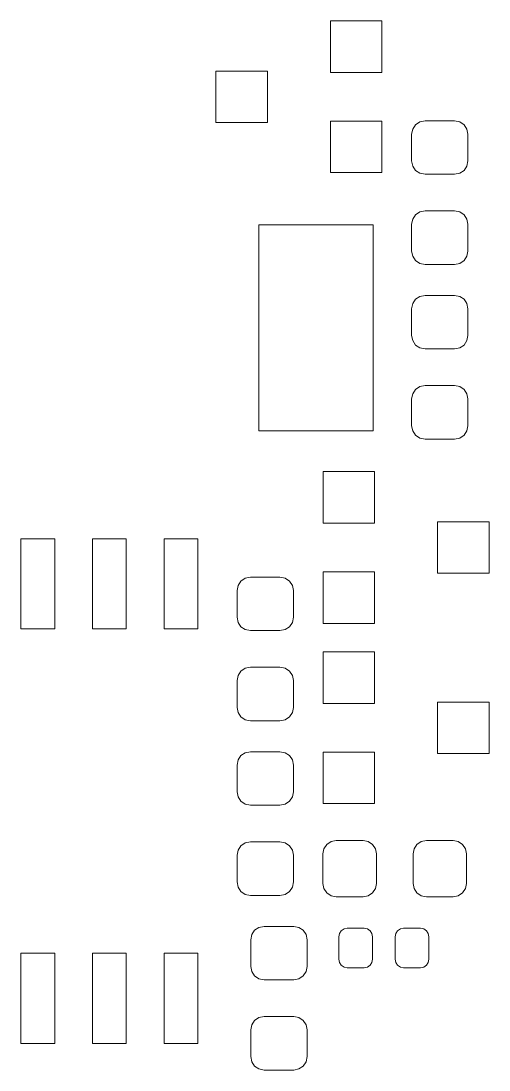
# Model space of a CAD drawing. Header units: millimetres. Extents: x -38 to 35, y -96 to 126.
# Drawn here: x -24.57 to -16.26, y -96.28 to -77.66 of the extents above; entities that cross this region are included whole.
import ezdxf

# ---------------------------------------------------------------- set-up
doc = ezdxf.new("R2010")
doc.units = ezdxf.units.MM
doc.header["$MEASUREMENT"] = 0
doc.layers.add('Layer 1', color=7, linetype='Continuous')

msp = doc.modelspace()

# ---------------------------------------------------------------- linework, layer by layer
at = {"layer": 'Layer 1', "lineweight": 9}
for points, knots in [([(-18.1571, -77.6598), (-18.1571, -77.6598), (-19.0715, -77.6598), (-19.0715, -77.6598), (-19.0715, -77.6598), (-19.0715, -77.6598), (-19.0715, -78.5742), (-19.0715, -78.5742), (-19.0715, -78.5742), (-19.0715, -78.5742), (-18.1571, -78.5742), (-18.1571, -78.5742), (-18.1571, -78.5742), (-18.1571, -78.5742), (-18.1571, -77.6598), (-18.1571, -77.6598)], [0, 0, 0, 0, 0.2, 0.2, 0.2, 0.2, 0.4, 0.4, 0.4, 0.4, 0.6, 0.6, 0.6, 0.6, 1, 1, 1, 1]), ([(-20.1891, -78.5488), (-20.1891, -78.5488), (-21.1035, -78.5488), (-21.1035, -78.5488), (-21.1035, -78.5488), (-21.1035, -78.5488), (-21.1035, -79.4632), (-21.1035, -79.4632), (-21.1035, -79.4632), (-21.1035, -79.4632), (-20.1891, -79.4632), (-20.1891, -79.4632), (-20.1891, -79.4632), (-20.1891, -79.4632), (-20.1891, -78.5488), (-20.1891, -78.5488)], [0, 0, 0, 0, 0.2, 0.2, 0.2, 0.2, 0.4, 0.4, 0.4, 0.4, 0.6, 0.6, 0.6, 0.6, 1, 1, 1, 1]), ([(-18.1571, -79.4378), (-18.1571, -79.4378), (-19.0715, -79.4378), (-19.0715, -79.4378), (-19.0715, -79.4378), (-19.0715, -79.4378), (-19.0715, -80.3522), (-19.0715, -80.3522), (-19.0715, -80.3522), (-19.0715, -80.3522), (-18.1571, -80.3522), (-18.1571, -80.3522), (-18.1571, -80.3522), (-18.1571, -80.3522), (-18.1571, -79.4378), (-18.1571, -79.4378)], [0, 0, 0, 0, 0.2, 0.2, 0.2, 0.2, 0.4, 0.4, 0.4, 0.4, 0.6, 0.6, 0.6, 0.6, 1, 1, 1, 1]), ([(-17.3928, -79.431), (-17.3928, -79.431), (-17.4837, -79.4491), (-17.4837, -79.4491), (-17.4837, -79.4491), (-17.4837, -79.4491), (-17.5607, -79.5006), (-17.5607, -79.5006), (-17.5607, -79.5006), (-17.5607, -79.5006), (-17.6122, -79.5776), (-17.6122, -79.5776), (-17.6122, -79.5776), (-17.6122, -79.5776), (-17.6303, -79.6685), (-17.6303, -79.6685), (-17.6303, -79.6685), (-17.6303, -79.6685), (-17.6303, -80.1435), (-17.6303, -80.1435), (-17.6303, -80.1435), (-17.6303, -80.1435), (-17.6122, -80.2344), (-17.6122, -80.2344), (-17.6122, -80.2344), (-17.6122, -80.2344), (-17.5607, -80.3114), (-17.5607, -80.3114), (-17.5607, -80.3114), (-17.5607, -80.3114), (-17.4837, -80.3629), (-17.4837, -80.3629), (-17.4837, -80.3629), (-17.4837, -80.3629), (-17.3928, -80.381), (-17.3928, -80.381), (-17.3928, -80.381), (-17.3928, -80.381), (-16.8678, -80.381), (-16.8678, -80.381), (-16.8678, -80.381), (-16.8678, -80.381), (-16.7769, -80.3629), (-16.7769, -80.3629), (-16.7769, -80.3629), (-16.7769, -80.3629), (-16.6999, -80.3114), (-16.6999, -80.3114), (-16.6999, -80.3114), (-16.6999, -80.3114), (-16.6484, -80.2344), (-16.6484, -80.2344), (-16.6484, -80.2344), (-16.6484, -80.2344), (-16.6303, -80.1435), (-16.6303, -80.1435), (-16.6303, -80.1435), (-16.6303, -80.1435), (-16.6303, -79.6685), (-16.6303, -79.6685), (-16.6303, -79.6685), (-16.6303, -79.6685), (-16.6484, -79.5776), (-16.6484, -79.5776), (-16.6484, -79.5776), (-16.6484, -79.5776), (-16.6999, -79.5006), (-16.6999, -79.5006), (-16.6999, -79.5006), (-16.6999, -79.5006), (-16.7769, -79.4491), (-16.7769, -79.4491), (-16.7769, -79.4491), (-16.7769, -79.4491), (-16.8678, -79.431), (-16.8678, -79.431), (-16.8678, -79.431), (-16.8678, -79.431), (-17.3928, -79.431), (-17.3928, -79.431)], [0, 0, 0, 0, 0.047619, 0.047619, 0.047619, 0.047619, 0.0952381, 0.0952381, 0.0952381, 0.0952381, 0.1428571, 0.1428571, 0.1428571, 0.1428571, 0.1904762, 0.1904762, 0.1904762, 0.1904762, 0.2380952, 0.2380952, 0.2380952, 0.2380952, 0.2857143, 0.2857143, 0.2857143, 0.2857143, 0.3333333, 0.3333333, 0.3333333, 0.3333333, 0.3809524, 0.3809524, 0.3809524, 0.3809524, 0.4285714, 0.4285714, 0.4285714, 0.4285714, 0.4761905, 0.4761905, 0.4761905, 0.4761905, 0.5238095, 0.5238095, 0.5238095, 0.5238095, 0.5714286, 0.5714286, 0.5714286, 0.5714286, 0.6190476, 0.6190476, 0.6190476, 0.6190476, 0.6666667, 0.6666667, 0.6666667, 0.6666667, 0.7142857, 0.7142857, 0.7142857, 0.7142857, 0.7619048, 0.7619048, 0.7619048, 0.7619048, 0.8095238, 0.8095238, 0.8095238, 0.8095238, 0.8571429, 0.8571429, 0.8571429, 0.8571429, 0.9047619, 0.9047619, 0.9047619, 0.9047619, 1, 1, 1, 1]), ([(-17.3928, -81.031), (-17.3928, -81.031), (-17.4837, -81.0491), (-17.4837, -81.0491), (-17.4837, -81.0491), (-17.4837, -81.0491), (-17.5607, -81.1006), (-17.5607, -81.1006), (-17.5607, -81.1006), (-17.5607, -81.1006), (-17.6122, -81.1776), (-17.6122, -81.1776), (-17.6122, -81.1776), (-17.6122, -81.1776), (-17.6303, -81.2685), (-17.6303, -81.2685), (-17.6303, -81.2685), (-17.6303, -81.2685), (-17.6303, -81.7435), (-17.6303, -81.7435), (-17.6303, -81.7435), (-17.6303, -81.7435), (-17.6122, -81.8344), (-17.6122, -81.8344), (-17.6122, -81.8344), (-17.6122, -81.8344), (-17.5607, -81.9114), (-17.5607, -81.9114), (-17.5607, -81.9114), (-17.5607, -81.9114), (-17.4837, -81.9629), (-17.4837, -81.9629), (-17.4837, -81.9629), (-17.4837, -81.9629), (-17.3928, -81.981), (-17.3928, -81.981), (-17.3928, -81.981), (-17.3928, -81.981), (-16.8678, -81.981), (-16.8678, -81.981), (-16.8678, -81.981), (-16.8678, -81.981), (-16.7769, -81.9629), (-16.7769, -81.9629), (-16.7769, -81.9629), (-16.7769, -81.9629), (-16.6999, -81.9114), (-16.6999, -81.9114), (-16.6999, -81.9114), (-16.6999, -81.9114), (-16.6484, -81.8344), (-16.6484, -81.8344), (-16.6484, -81.8344), (-16.6484, -81.8344), (-16.6303, -81.7435), (-16.6303, -81.7435), (-16.6303, -81.7435), (-16.6303, -81.7435), (-16.6303, -81.2685), (-16.6303, -81.2685), (-16.6303, -81.2685), (-16.6303, -81.2685), (-16.6484, -81.1776), (-16.6484, -81.1776), (-16.6484, -81.1776), (-16.6484, -81.1776), (-16.6999, -81.1006), (-16.6999, -81.1006), (-16.6999, -81.1006), (-16.6999, -81.1006), (-16.7769, -81.0491), (-16.7769, -81.0491), (-16.7769, -81.0491), (-16.7769, -81.0491), (-16.8678, -81.031), (-16.8678, -81.031), (-16.8678, -81.031), (-16.8678, -81.031), (-17.3928, -81.031), (-17.3928, -81.031)], [0, 0, 0, 0, 0.047619, 0.047619, 0.047619, 0.047619, 0.0952381, 0.0952381, 0.0952381, 0.0952381, 0.1428571, 0.1428571, 0.1428571, 0.1428571, 0.1904762, 0.1904762, 0.1904762, 0.1904762, 0.2380952, 0.2380952, 0.2380952, 0.2380952, 0.2857143, 0.2857143, 0.2857143, 0.2857143, 0.3333333, 0.3333333, 0.3333333, 0.3333333, 0.3809524, 0.3809524, 0.3809524, 0.3809524, 0.4285714, 0.4285714, 0.4285714, 0.4285714, 0.4761905, 0.4761905, 0.4761905, 0.4761905, 0.5238095, 0.5238095, 0.5238095, 0.5238095, 0.5714286, 0.5714286, 0.5714286, 0.5714286, 0.6190476, 0.6190476, 0.6190476, 0.6190476, 0.6666667, 0.6666667, 0.6666667, 0.6666667, 0.7142857, 0.7142857, 0.7142857, 0.7142857, 0.7619048, 0.7619048, 0.7619048, 0.7619048, 0.8095238, 0.8095238, 0.8095238, 0.8095238, 0.8571429, 0.8571429, 0.8571429, 0.8571429, 0.9047619, 0.9047619, 0.9047619, 0.9047619, 1, 1, 1, 1]), ([(-18.3123, -81.2772), (-18.3123, -81.2772), (-20.3443, -81.2772), (-20.3443, -81.2772), (-20.3443, -81.2772), (-20.3443, -81.2772), (-20.3443, -84.9348), (-20.3443, -84.9348), (-20.3443, -84.9348), (-20.3443, -84.9348), (-18.3123, -84.9348), (-18.3123, -84.9348), (-18.3123, -84.9348), (-18.3123, -84.9348), (-18.3123, -81.2772), (-18.3123, -81.2772)], [0, 0, 0, 0, 0.2, 0.2, 0.2, 0.2, 0.4, 0.4, 0.4, 0.4, 0.6, 0.6, 0.6, 0.6, 1, 1, 1, 1]), ([(-16.8678, -83.481), (-16.8678, -83.481), (-16.7769, -83.4629), (-16.7769, -83.4629), (-16.7769, -83.4629), (-16.7769, -83.4629), (-16.6999, -83.4114), (-16.6999, -83.4114), (-16.6999, -83.4114), (-16.6999, -83.4114), (-16.6484, -83.3344), (-16.6484, -83.3344), (-16.6484, -83.3344), (-16.6484, -83.3344), (-16.6303, -83.2435), (-16.6303, -83.2435), (-16.6303, -83.2435), (-16.6303, -83.2435), (-16.6303, -82.7685), (-16.6303, -82.7685), (-16.6303, -82.7685), (-16.6303, -82.7685), (-16.6484, -82.6776), (-16.6484, -82.6776), (-16.6484, -82.6776), (-16.6484, -82.6776), (-16.6999, -82.6006), (-16.6999, -82.6006), (-16.6999, -82.6006), (-16.6999, -82.6006), (-16.7769, -82.5491), (-16.7769, -82.5491), (-16.7769, -82.5491), (-16.7769, -82.5491), (-16.8678, -82.531), (-16.8678, -82.531), (-16.8678, -82.531), (-16.8678, -82.531), (-17.3928, -82.531), (-17.3928, -82.531), (-17.3928, -82.531), (-17.3928, -82.531), (-17.4837, -82.5491), (-17.4837, -82.5491), (-17.4837, -82.5491), (-17.4837, -82.5491), (-17.5607, -82.6006), (-17.5607, -82.6006), (-17.5607, -82.6006), (-17.5607, -82.6006), (-17.6122, -82.6776), (-17.6122, -82.6776), (-17.6122, -82.6776), (-17.6122, -82.6776), (-17.6303, -82.7685), (-17.6303, -82.7685), (-17.6303, -82.7685), (-17.6303, -82.7685), (-17.6303, -83.2435), (-17.6303, -83.2435), (-17.6303, -83.2435), (-17.6303, -83.2435), (-17.6122, -83.3344), (-17.6122, -83.3344), (-17.6122, -83.3344), (-17.6122, -83.3344), (-17.5607, -83.4114), (-17.5607, -83.4114), (-17.5607, -83.4114), (-17.5607, -83.4114), (-17.4837, -83.4629), (-17.4837, -83.4629), (-17.4837, -83.4629), (-17.4837, -83.4629), (-17.3928, -83.481), (-17.3928, -83.481), (-17.3928, -83.481), (-17.3928, -83.481), (-16.8678, -83.481), (-16.8678, -83.481)], [0, 0, 0, 0, 0.047619, 0.047619, 0.047619, 0.047619, 0.0952381, 0.0952381, 0.0952381, 0.0952381, 0.1428571, 0.1428571, 0.1428571, 0.1428571, 0.1904762, 0.1904762, 0.1904762, 0.1904762, 0.2380952, 0.2380952, 0.2380952, 0.2380952, 0.2857143, 0.2857143, 0.2857143, 0.2857143, 0.3333333, 0.3333333, 0.3333333, 0.3333333, 0.3809524, 0.3809524, 0.3809524, 0.3809524, 0.4285714, 0.4285714, 0.4285714, 0.4285714, 0.4761905, 0.4761905, 0.4761905, 0.4761905, 0.5238095, 0.5238095, 0.5238095, 0.5238095, 0.5714286, 0.5714286, 0.5714286, 0.5714286, 0.6190476, 0.6190476, 0.6190476, 0.6190476, 0.6666667, 0.6666667, 0.6666667, 0.6666667, 0.7142857, 0.7142857, 0.7142857, 0.7142857, 0.7619048, 0.7619048, 0.7619048, 0.7619048, 0.8095238, 0.8095238, 0.8095238, 0.8095238, 0.8571429, 0.8571429, 0.8571429, 0.8571429, 0.9047619, 0.9047619, 0.9047619, 0.9047619, 1, 1, 1, 1]), ([(-16.8678, -85.081), (-16.8678, -85.081), (-16.7769, -85.0629), (-16.7769, -85.0629), (-16.7769, -85.0629), (-16.7769, -85.0629), (-16.6999, -85.0114), (-16.6999, -85.0114), (-16.6999, -85.0114), (-16.6999, -85.0114), (-16.6484, -84.9344), (-16.6484, -84.9344), (-16.6484, -84.9344), (-16.6484, -84.9344), (-16.6303, -84.8435), (-16.6303, -84.8435), (-16.6303, -84.8435), (-16.6303, -84.8435), (-16.6303, -84.3685), (-16.6303, -84.3685), (-16.6303, -84.3685), (-16.6303, -84.3685), (-16.6484, -84.2776), (-16.6484, -84.2776), (-16.6484, -84.2776), (-16.6484, -84.2776), (-16.6999, -84.2006), (-16.6999, -84.2006), (-16.6999, -84.2006), (-16.6999, -84.2006), (-16.7769, -84.1491), (-16.7769, -84.1491), (-16.7769, -84.1491), (-16.7769, -84.1491), (-16.8678, -84.131), (-16.8678, -84.131), (-16.8678, -84.131), (-16.8678, -84.131), (-17.3928, -84.131), (-17.3928, -84.131), (-17.3928, -84.131), (-17.3928, -84.131), (-17.4837, -84.1491), (-17.4837, -84.1491), (-17.4837, -84.1491), (-17.4837, -84.1491), (-17.5607, -84.2006), (-17.5607, -84.2006), (-17.5607, -84.2006), (-17.5607, -84.2006), (-17.6122, -84.2776), (-17.6122, -84.2776), (-17.6122, -84.2776), (-17.6122, -84.2776), (-17.6303, -84.3685), (-17.6303, -84.3685), (-17.6303, -84.3685), (-17.6303, -84.3685), (-17.6303, -84.8435), (-17.6303, -84.8435), (-17.6303, -84.8435), (-17.6303, -84.8435), (-17.6122, -84.9344), (-17.6122, -84.9344), (-17.6122, -84.9344), (-17.6122, -84.9344), (-17.5607, -85.0114), (-17.5607, -85.0114), (-17.5607, -85.0114), (-17.5607, -85.0114), (-17.4837, -85.0629), (-17.4837, -85.0629), (-17.4837, -85.0629), (-17.4837, -85.0629), (-17.3928, -85.081), (-17.3928, -85.081), (-17.3928, -85.081), (-17.3928, -85.081), (-16.8678, -85.081), (-16.8678, -85.081)], [0, 0, 0, 0, 0.047619, 0.047619, 0.047619, 0.047619, 0.0952381, 0.0952381, 0.0952381, 0.0952381, 0.1428571, 0.1428571, 0.1428571, 0.1428571, 0.1904762, 0.1904762, 0.1904762, 0.1904762, 0.2380952, 0.2380952, 0.2380952, 0.2380952, 0.2857143, 0.2857143, 0.2857143, 0.2857143, 0.3333333, 0.3333333, 0.3333333, 0.3333333, 0.3809524, 0.3809524, 0.3809524, 0.3809524, 0.4285714, 0.4285714, 0.4285714, 0.4285714, 0.4761905, 0.4761905, 0.4761905, 0.4761905, 0.5238095, 0.5238095, 0.5238095, 0.5238095, 0.5714286, 0.5714286, 0.5714286, 0.5714286, 0.6190476, 0.6190476, 0.6190476, 0.6190476, 0.6666667, 0.6666667, 0.6666667, 0.6666667, 0.7142857, 0.7142857, 0.7142857, 0.7142857, 0.7619048, 0.7619048, 0.7619048, 0.7619048, 0.8095238, 0.8095238, 0.8095238, 0.8095238, 0.8571429, 0.8571429, 0.8571429, 0.8571429, 0.9047619, 0.9047619, 0.9047619, 0.9047619, 1, 1, 1, 1]), ([(-19.2035, -86.5742), (-19.2035, -86.5742), (-18.2891, -86.5742), (-18.2891, -86.5742), (-18.2891, -86.5742), (-18.2891, -86.5742), (-18.2891, -85.6598), (-18.2891, -85.6598), (-18.2891, -85.6598), (-18.2891, -85.6598), (-19.2035, -85.6598), (-19.2035, -85.6598), (-19.2035, -85.6598), (-19.2035, -85.6598), (-19.2035, -86.5742), (-19.2035, -86.5742)], [0, 0, 0, 0, 0.2, 0.2, 0.2, 0.2, 0.4, 0.4, 0.4, 0.4, 0.6, 0.6, 0.6, 0.6, 1, 1, 1, 1]), ([(-17.1715, -87.4632), (-17.1715, -87.4632), (-16.2571, -87.4632), (-16.2571, -87.4632), (-16.2571, -87.4632), (-16.2571, -87.4632), (-16.2571, -86.5488), (-16.2571, -86.5488), (-16.2571, -86.5488), (-16.2571, -86.5488), (-17.1715, -86.5488), (-17.1715, -86.5488), (-17.1715, -86.5488), (-17.1715, -86.5488), (-17.1715, -87.4632), (-17.1715, -87.4632)], [0, 0, 0, 0, 0.2, 0.2, 0.2, 0.2, 0.4, 0.4, 0.4, 0.4, 0.6, 0.6, 0.6, 0.6, 1, 1, 1, 1]), ([(-21.4253, -88.4495), (-21.4253, -88.4495), (-21.4253, -86.8495), (-21.4253, -86.8495), (-21.4253, -86.8495), (-21.4253, -86.8495), (-22.0253, -86.8495), (-22.0253, -86.8495), (-22.0253, -86.8495), (-22.0253, -86.8495), (-22.0253, -88.4495), (-22.0253, -88.4495), (-22.0253, -88.4495), (-22.0253, -88.4495), (-21.4253, -88.4495), (-21.4253, -88.4495)], [0, 0, 0, 0, 0.2, 0.2, 0.2, 0.2, 0.4, 0.4, 0.4, 0.4, 0.6, 0.6, 0.6, 0.6, 1, 1, 1, 1]), ([(-19.2035, -88.3522), (-19.2035, -88.3522), (-18.2891, -88.3522), (-18.2891, -88.3522), (-18.2891, -88.3522), (-18.2891, -88.3522), (-18.2891, -87.4378), (-18.2891, -87.4378), (-18.2891, -87.4378), (-18.2891, -87.4378), (-19.2035, -87.4378), (-19.2035, -87.4378), (-19.2035, -87.4378), (-19.2035, -87.4378), (-19.2035, -88.3522), (-19.2035, -88.3522)], [0, 0, 0, 0, 0.2, 0.2, 0.2, 0.2, 0.4, 0.4, 0.4, 0.4, 0.6, 0.6, 0.6, 0.6, 1, 1, 1, 1]), ([(-20.4928, -87.531), (-20.4928, -87.531), (-20.5837, -87.5491), (-20.5837, -87.5491), (-20.5837, -87.5491), (-20.5837, -87.5491), (-20.6607, -87.6006), (-20.6607, -87.6006), (-20.6607, -87.6006), (-20.6607, -87.6006), (-20.7122, -87.6776), (-20.7122, -87.6776), (-20.7122, -87.6776), (-20.7122, -87.6776), (-20.7303, -87.7685), (-20.7303, -87.7685), (-20.7303, -87.7685), (-20.7303, -87.7685), (-20.7303, -88.2435), (-20.7303, -88.2435), (-20.7303, -88.2435), (-20.7303, -88.2435), (-20.7122, -88.3344), (-20.7122, -88.3344), (-20.7122, -88.3344), (-20.7122, -88.3344), (-20.6607, -88.4114), (-20.6607, -88.4114), (-20.6607, -88.4114), (-20.6607, -88.4114), (-20.5837, -88.4629), (-20.5837, -88.4629), (-20.5837, -88.4629), (-20.5837, -88.4629), (-20.4928, -88.481), (-20.4928, -88.481), (-20.4928, -88.481), (-20.4928, -88.481), (-19.9678, -88.481), (-19.9678, -88.481), (-19.9678, -88.481), (-19.9678, -88.481), (-19.8769, -88.4629), (-19.8769, -88.4629), (-19.8769, -88.4629), (-19.8769, -88.4629), (-19.7999, -88.4114), (-19.7999, -88.4114), (-19.7999, -88.4114), (-19.7999, -88.4114), (-19.7484, -88.3344), (-19.7484, -88.3344), (-19.7484, -88.3344), (-19.7484, -88.3344), (-19.7303, -88.2435), (-19.7303, -88.2435), (-19.7303, -88.2435), (-19.7303, -88.2435), (-19.7303, -87.7685), (-19.7303, -87.7685), (-19.7303, -87.7685), (-19.7303, -87.7685), (-19.7484, -87.6776), (-19.7484, -87.6776), (-19.7484, -87.6776), (-19.7484, -87.6776), (-19.7999, -87.6006), (-19.7999, -87.6006), (-19.7999, -87.6006), (-19.7999, -87.6006), (-19.8769, -87.5491), (-19.8769, -87.5491), (-19.8769, -87.5491), (-19.8769, -87.5491), (-19.9678, -87.531), (-19.9678, -87.531), (-19.9678, -87.531), (-19.9678, -87.531), (-20.4928, -87.531), (-20.4928, -87.531)], [0, 0, 0, 0, 0.047619, 0.047619, 0.047619, 0.047619, 0.0952381, 0.0952381, 0.0952381, 0.0952381, 0.1428571, 0.1428571, 0.1428571, 0.1428571, 0.1904762, 0.1904762, 0.1904762, 0.1904762, 0.2380952, 0.2380952, 0.2380952, 0.2380952, 0.2857143, 0.2857143, 0.2857143, 0.2857143, 0.3333333, 0.3333333, 0.3333333, 0.3333333, 0.3809524, 0.3809524, 0.3809524, 0.3809524, 0.4285714, 0.4285714, 0.4285714, 0.4285714, 0.4761905, 0.4761905, 0.4761905, 0.4761905, 0.5238095, 0.5238095, 0.5238095, 0.5238095, 0.5714286, 0.5714286, 0.5714286, 0.5714286, 0.6190476, 0.6190476, 0.6190476, 0.6190476, 0.6666667, 0.6666667, 0.6666667, 0.6666667, 0.7142857, 0.7142857, 0.7142857, 0.7142857, 0.7619048, 0.7619048, 0.7619048, 0.7619048, 0.8095238, 0.8095238, 0.8095238, 0.8095238, 0.8571429, 0.8571429, 0.8571429, 0.8571429, 0.9047619, 0.9047619, 0.9047619, 0.9047619, 1, 1, 1, 1]), ([(-19.2035, -89.7742), (-19.2035, -89.7742), (-18.2891, -89.7742), (-18.2891, -89.7742), (-18.2891, -89.7742), (-18.2891, -89.7742), (-18.2891, -88.8598), (-18.2891, -88.8598), (-18.2891, -88.8598), (-18.2891, -88.8598), (-19.2035, -88.8598), (-19.2035, -88.8598), (-19.2035, -88.8598), (-19.2035, -88.8598), (-19.2035, -89.7742), (-19.2035, -89.7742)], [0, 0, 0, 0, 0.2, 0.2, 0.2, 0.2, 0.4, 0.4, 0.4, 0.4, 0.6, 0.6, 0.6, 0.6, 1, 1, 1, 1]), ([(-20.4928, -89.131), (-20.4928, -89.131), (-20.5837, -89.1491), (-20.5837, -89.1491), (-20.5837, -89.1491), (-20.5837, -89.1491), (-20.6607, -89.2006), (-20.6607, -89.2006), (-20.6607, -89.2006), (-20.6607, -89.2006), (-20.7122, -89.2776), (-20.7122, -89.2776), (-20.7122, -89.2776), (-20.7122, -89.2776), (-20.7303, -89.3685), (-20.7303, -89.3685), (-20.7303, -89.3685), (-20.7303, -89.3685), (-20.7303, -89.8435), (-20.7303, -89.8435), (-20.7303, -89.8435), (-20.7303, -89.8435), (-20.7122, -89.9344), (-20.7122, -89.9344), (-20.7122, -89.9344), (-20.7122, -89.9344), (-20.6607, -90.0114), (-20.6607, -90.0114), (-20.6607, -90.0114), (-20.6607, -90.0114), (-20.5837, -90.0629), (-20.5837, -90.0629), (-20.5837, -90.0629), (-20.5837, -90.0629), (-20.4928, -90.081), (-20.4928, -90.081), (-20.4928, -90.081), (-20.4928, -90.081), (-19.9678, -90.081), (-19.9678, -90.081), (-19.9678, -90.081), (-19.9678, -90.081), (-19.8769, -90.0629), (-19.8769, -90.0629), (-19.8769, -90.0629), (-19.8769, -90.0629), (-19.7999, -90.0114), (-19.7999, -90.0114), (-19.7999, -90.0114), (-19.7999, -90.0114), (-19.7484, -89.9344), (-19.7484, -89.9344), (-19.7484, -89.9344), (-19.7484, -89.9344), (-19.7303, -89.8435), (-19.7303, -89.8435), (-19.7303, -89.8435), (-19.7303, -89.8435), (-19.7303, -89.3685), (-19.7303, -89.3685), (-19.7303, -89.3685), (-19.7303, -89.3685), (-19.7484, -89.2776), (-19.7484, -89.2776), (-19.7484, -89.2776), (-19.7484, -89.2776), (-19.7999, -89.2006), (-19.7999, -89.2006), (-19.7999, -89.2006), (-19.7999, -89.2006), (-19.8769, -89.1491), (-19.8769, -89.1491), (-19.8769, -89.1491), (-19.8769, -89.1491), (-19.9678, -89.131), (-19.9678, -89.131), (-19.9678, -89.131), (-19.9678, -89.131), (-20.4928, -89.131), (-20.4928, -89.131)], [0, 0, 0, 0, 0.047619, 0.047619, 0.047619, 0.047619, 0.0952381, 0.0952381, 0.0952381, 0.0952381, 0.1428571, 0.1428571, 0.1428571, 0.1428571, 0.1904762, 0.1904762, 0.1904762, 0.1904762, 0.2380952, 0.2380952, 0.2380952, 0.2380952, 0.2857143, 0.2857143, 0.2857143, 0.2857143, 0.3333333, 0.3333333, 0.3333333, 0.3333333, 0.3809524, 0.3809524, 0.3809524, 0.3809524, 0.4285714, 0.4285714, 0.4285714, 0.4285714, 0.4761905, 0.4761905, 0.4761905, 0.4761905, 0.5238095, 0.5238095, 0.5238095, 0.5238095, 0.5714286, 0.5714286, 0.5714286, 0.5714286, 0.6190476, 0.6190476, 0.6190476, 0.6190476, 0.6666667, 0.6666667, 0.6666667, 0.6666667, 0.7142857, 0.7142857, 0.7142857, 0.7142857, 0.7619048, 0.7619048, 0.7619048, 0.7619048, 0.8095238, 0.8095238, 0.8095238, 0.8095238, 0.8571429, 0.8571429, 0.8571429, 0.8571429, 0.9047619, 0.9047619, 0.9047619, 0.9047619, 1, 1, 1, 1]), ([(-17.1715, -90.6632), (-17.1715, -90.6632), (-16.2571, -90.6632), (-16.2571, -90.6632), (-16.2571, -90.6632), (-16.2571, -90.6632), (-16.2571, -89.7488), (-16.2571, -89.7488), (-16.2571, -89.7488), (-16.2571, -89.7488), (-17.1715, -89.7488), (-17.1715, -89.7488), (-17.1715, -89.7488), (-17.1715, -89.7488), (-17.1715, -90.6632), (-17.1715, -90.6632)], [0, 0, 0, 0, 0.2, 0.2, 0.2, 0.2, 0.4, 0.4, 0.4, 0.4, 0.6, 0.6, 0.6, 0.6, 1, 1, 1, 1]), ([(-19.9678, -91.581), (-19.9678, -91.581), (-19.8769, -91.5629), (-19.8769, -91.5629), (-19.8769, -91.5629), (-19.8769, -91.5629), (-19.7999, -91.5114), (-19.7999, -91.5114), (-19.7999, -91.5114), (-19.7999, -91.5114), (-19.7484, -91.4344), (-19.7484, -91.4344), (-19.7484, -91.4344), (-19.7484, -91.4344), (-19.7303, -91.3435), (-19.7303, -91.3435), (-19.7303, -91.3435), (-19.7303, -91.3435), (-19.7303, -90.8685), (-19.7303, -90.8685), (-19.7303, -90.8685), (-19.7303, -90.8685), (-19.7484, -90.7776), (-19.7484, -90.7776), (-19.7484, -90.7776), (-19.7484, -90.7776), (-19.7999, -90.7006), (-19.7999, -90.7006), (-19.7999, -90.7006), (-19.7999, -90.7006), (-19.8769, -90.6491), (-19.8769, -90.6491), (-19.8769, -90.6491), (-19.8769, -90.6491), (-19.9678, -90.631), (-19.9678, -90.631), (-19.9678, -90.631), (-19.9678, -90.631), (-20.4928, -90.631), (-20.4928, -90.631), (-20.4928, -90.631), (-20.4928, -90.631), (-20.5837, -90.6491), (-20.5837, -90.6491), (-20.5837, -90.6491), (-20.5837, -90.6491), (-20.6607, -90.7006), (-20.6607, -90.7006), (-20.6607, -90.7006), (-20.6607, -90.7006), (-20.7122, -90.7776), (-20.7122, -90.7776), (-20.7122, -90.7776), (-20.7122, -90.7776), (-20.7303, -90.8685), (-20.7303, -90.8685), (-20.7303, -90.8685), (-20.7303, -90.8685), (-20.7303, -91.3435), (-20.7303, -91.3435), (-20.7303, -91.3435), (-20.7303, -91.3435), (-20.7122, -91.4344), (-20.7122, -91.4344), (-20.7122, -91.4344), (-20.7122, -91.4344), (-20.6607, -91.5114), (-20.6607, -91.5114), (-20.6607, -91.5114), (-20.6607, -91.5114), (-20.5837, -91.5629), (-20.5837, -91.5629), (-20.5837, -91.5629), (-20.5837, -91.5629), (-20.4928, -91.581), (-20.4928, -91.581), (-20.4928, -91.581), (-20.4928, -91.581), (-19.9678, -91.581), (-19.9678, -91.581)], [0, 0, 0, 0, 0.047619, 0.047619, 0.047619, 0.047619, 0.0952381, 0.0952381, 0.0952381, 0.0952381, 0.1428571, 0.1428571, 0.1428571, 0.1428571, 0.1904762, 0.1904762, 0.1904762, 0.1904762, 0.2380952, 0.2380952, 0.2380952, 0.2380952, 0.2857143, 0.2857143, 0.2857143, 0.2857143, 0.3333333, 0.3333333, 0.3333333, 0.3333333, 0.3809524, 0.3809524, 0.3809524, 0.3809524, 0.4285714, 0.4285714, 0.4285714, 0.4285714, 0.4761905, 0.4761905, 0.4761905, 0.4761905, 0.5238095, 0.5238095, 0.5238095, 0.5238095, 0.5714286, 0.5714286, 0.5714286, 0.5714286, 0.6190476, 0.6190476, 0.6190476, 0.6190476, 0.6666667, 0.6666667, 0.6666667, 0.6666667, 0.7142857, 0.7142857, 0.7142857, 0.7142857, 0.7619048, 0.7619048, 0.7619048, 0.7619048, 0.8095238, 0.8095238, 0.8095238, 0.8095238, 0.8571429, 0.8571429, 0.8571429, 0.8571429, 0.9047619, 0.9047619, 0.9047619, 0.9047619, 1, 1, 1, 1]), ([(-19.2035, -91.5522), (-19.2035, -91.5522), (-18.2891, -91.5522), (-18.2891, -91.5522), (-18.2891, -91.5522), (-18.2891, -91.5522), (-18.2891, -90.6378), (-18.2891, -90.6378), (-18.2891, -90.6378), (-18.2891, -90.6378), (-19.2035, -90.6378), (-19.2035, -90.6378), (-19.2035, -90.6378), (-19.2035, -90.6378), (-19.2035, -91.5522), (-19.2035, -91.5522)], [0, 0, 0, 0, 0.2, 0.2, 0.2, 0.2, 0.4, 0.4, 0.4, 0.4, 0.6, 0.6, 0.6, 0.6, 1, 1, 1, 1]), ([(-19.9678, -93.181), (-19.9678, -93.181), (-19.8769, -93.1629), (-19.8769, -93.1629), (-19.8769, -93.1629), (-19.8769, -93.1629), (-19.7999, -93.1114), (-19.7999, -93.1114), (-19.7999, -93.1114), (-19.7999, -93.1114), (-19.7484, -93.0344), (-19.7484, -93.0344), (-19.7484, -93.0344), (-19.7484, -93.0344), (-19.7303, -92.9435), (-19.7303, -92.9435), (-19.7303, -92.9435), (-19.7303, -92.9435), (-19.7303, -92.4685), (-19.7303, -92.4685), (-19.7303, -92.4685), (-19.7303, -92.4685), (-19.7484, -92.3776), (-19.7484, -92.3776), (-19.7484, -92.3776), (-19.7484, -92.3776), (-19.7999, -92.3006), (-19.7999, -92.3006), (-19.7999, -92.3006), (-19.7999, -92.3006), (-19.8769, -92.2491), (-19.8769, -92.2491), (-19.8769, -92.2491), (-19.8769, -92.2491), (-19.9678, -92.231), (-19.9678, -92.231), (-19.9678, -92.231), (-19.9678, -92.231), (-20.4928, -92.231), (-20.4928, -92.231), (-20.4928, -92.231), (-20.4928, -92.231), (-20.5837, -92.2491), (-20.5837, -92.2491), (-20.5837, -92.2491), (-20.5837, -92.2491), (-20.6607, -92.3006), (-20.6607, -92.3006), (-20.6607, -92.3006), (-20.6607, -92.3006), (-20.7122, -92.3776), (-20.7122, -92.3776), (-20.7122, -92.3776), (-20.7122, -92.3776), (-20.7303, -92.4685), (-20.7303, -92.4685), (-20.7303, -92.4685), (-20.7303, -92.4685), (-20.7303, -92.9435), (-20.7303, -92.9435), (-20.7303, -92.9435), (-20.7303, -92.9435), (-20.7122, -93.0344), (-20.7122, -93.0344), (-20.7122, -93.0344), (-20.7122, -93.0344), (-20.6607, -93.1114), (-20.6607, -93.1114), (-20.6607, -93.1114), (-20.6607, -93.1114), (-20.5837, -93.1629), (-20.5837, -93.1629), (-20.5837, -93.1629), (-20.5837, -93.1629), (-20.4928, -93.181), (-20.4928, -93.181), (-20.4928, -93.181), (-20.4928, -93.181), (-19.9678, -93.181), (-19.9678, -93.181)], [0, 0, 0, 0, 0.047619, 0.047619, 0.047619, 0.047619, 0.0952381, 0.0952381, 0.0952381, 0.0952381, 0.1428571, 0.1428571, 0.1428571, 0.1428571, 0.1904762, 0.1904762, 0.1904762, 0.1904762, 0.2380952, 0.2380952, 0.2380952, 0.2380952, 0.2857143, 0.2857143, 0.2857143, 0.2857143, 0.3333333, 0.3333333, 0.3333333, 0.3333333, 0.3809524, 0.3809524, 0.3809524, 0.3809524, 0.4285714, 0.4285714, 0.4285714, 0.4285714, 0.4761905, 0.4761905, 0.4761905, 0.4761905, 0.5238095, 0.5238095, 0.5238095, 0.5238095, 0.5714286, 0.5714286, 0.5714286, 0.5714286, 0.6190476, 0.6190476, 0.6190476, 0.6190476, 0.6666667, 0.6666667, 0.6666667, 0.6666667, 0.7142857, 0.7142857, 0.7142857, 0.7142857, 0.7619048, 0.7619048, 0.7619048, 0.7619048, 0.8095238, 0.8095238, 0.8095238, 0.8095238, 0.8571429, 0.8571429, 0.8571429, 0.8571429, 0.9047619, 0.9047619, 0.9047619, 0.9047619, 1, 1, 1, 1]), ([(-18.2553, -92.4435), (-18.2553, -92.4435), (-18.2734, -92.3526), (-18.2734, -92.3526), (-18.2734, -92.3526), (-18.2734, -92.3526), (-18.3249, -92.2756), (-18.3249, -92.2756), (-18.3249, -92.2756), (-18.3249, -92.2756), (-18.4019, -92.2241), (-18.4019, -92.2241), (-18.4019, -92.2241), (-18.4019, -92.2241), (-18.4928, -92.206), (-18.4928, -92.206), (-18.4928, -92.206), (-18.4928, -92.206), (-18.9678, -92.206), (-18.9678, -92.206), (-18.9678, -92.206), (-18.9678, -92.206), (-19.0587, -92.2241), (-19.0587, -92.2241), (-19.0587, -92.2241), (-19.0587, -92.2241), (-19.1357, -92.2756), (-19.1357, -92.2756), (-19.1357, -92.2756), (-19.1357, -92.2756), (-19.1872, -92.3526), (-19.1872, -92.3526), (-19.1872, -92.3526), (-19.1872, -92.3526), (-19.2053, -92.4435), (-19.2053, -92.4435), (-19.2053, -92.4435), (-19.2053, -92.4435), (-19.2053, -92.9685), (-19.2053, -92.9685), (-19.2053, -92.9685), (-19.2053, -92.9685), (-19.1872, -93.0594), (-19.1872, -93.0594), (-19.1872, -93.0594), (-19.1872, -93.0594), (-19.1357, -93.1364), (-19.1357, -93.1364), (-19.1357, -93.1364), (-19.1357, -93.1364), (-19.0587, -93.1879), (-19.0587, -93.1879), (-19.0587, -93.1879), (-19.0587, -93.1879), (-18.9678, -93.206), (-18.9678, -93.206), (-18.9678, -93.206), (-18.9678, -93.206), (-18.4928, -93.206), (-18.4928, -93.206), (-18.4928, -93.206), (-18.4928, -93.206), (-18.4019, -93.1879), (-18.4019, -93.1879), (-18.4019, -93.1879), (-18.4019, -93.1879), (-18.3249, -93.1364), (-18.3249, -93.1364), (-18.3249, -93.1364), (-18.3249, -93.1364), (-18.2734, -93.0594), (-18.2734, -93.0594), (-18.2734, -93.0594), (-18.2734, -93.0594), (-18.2553, -92.9685), (-18.2553, -92.9685), (-18.2553, -92.9685), (-18.2553, -92.9685), (-18.2553, -92.4435), (-18.2553, -92.4435)], [0, 0, 0, 0, 0.047619, 0.047619, 0.047619, 0.047619, 0.0952381, 0.0952381, 0.0952381, 0.0952381, 0.1428571, 0.1428571, 0.1428571, 0.1428571, 0.1904762, 0.1904762, 0.1904762, 0.1904762, 0.2380952, 0.2380952, 0.2380952, 0.2380952, 0.2857143, 0.2857143, 0.2857143, 0.2857143, 0.3333333, 0.3333333, 0.3333333, 0.3333333, 0.3809524, 0.3809524, 0.3809524, 0.3809524, 0.4285714, 0.4285714, 0.4285714, 0.4285714, 0.4761905, 0.4761905, 0.4761905, 0.4761905, 0.5238095, 0.5238095, 0.5238095, 0.5238095, 0.5714286, 0.5714286, 0.5714286, 0.5714286, 0.6190476, 0.6190476, 0.6190476, 0.6190476, 0.6666667, 0.6666667, 0.6666667, 0.6666667, 0.7142857, 0.7142857, 0.7142857, 0.7142857, 0.7619048, 0.7619048, 0.7619048, 0.7619048, 0.8095238, 0.8095238, 0.8095238, 0.8095238, 0.8571429, 0.8571429, 0.8571429, 0.8571429, 0.9047619, 0.9047619, 0.9047619, 0.9047619, 1, 1, 1, 1]), ([(-16.6553, -92.4435), (-16.6553, -92.4435), (-16.6734, -92.3526), (-16.6734, -92.3526), (-16.6734, -92.3526), (-16.6734, -92.3526), (-16.7249, -92.2756), (-16.7249, -92.2756), (-16.7249, -92.2756), (-16.7249, -92.2756), (-16.8019, -92.2241), (-16.8019, -92.2241), (-16.8019, -92.2241), (-16.8019, -92.2241), (-16.8928, -92.206), (-16.8928, -92.206), (-16.8928, -92.206), (-16.8928, -92.206), (-17.3678, -92.206), (-17.3678, -92.206), (-17.3678, -92.206), (-17.3678, -92.206), (-17.4587, -92.2241), (-17.4587, -92.2241), (-17.4587, -92.2241), (-17.4587, -92.2241), (-17.5357, -92.2756), (-17.5357, -92.2756), (-17.5357, -92.2756), (-17.5357, -92.2756), (-17.5872, -92.3526), (-17.5872, -92.3526), (-17.5872, -92.3526), (-17.5872, -92.3526), (-17.6053, -92.4435), (-17.6053, -92.4435), (-17.6053, -92.4435), (-17.6053, -92.4435), (-17.6053, -92.9685), (-17.6053, -92.9685), (-17.6053, -92.9685), (-17.6053, -92.9685), (-17.5872, -93.0594), (-17.5872, -93.0594), (-17.5872, -93.0594), (-17.5872, -93.0594), (-17.5357, -93.1364), (-17.5357, -93.1364), (-17.5357, -93.1364), (-17.5357, -93.1364), (-17.4587, -93.1879), (-17.4587, -93.1879), (-17.4587, -93.1879), (-17.4587, -93.1879), (-17.3678, -93.206), (-17.3678, -93.206), (-17.3678, -93.206), (-17.3678, -93.206), (-16.8928, -93.206), (-16.8928, -93.206), (-16.8928, -93.206), (-16.8928, -93.206), (-16.8019, -93.1879), (-16.8019, -93.1879), (-16.8019, -93.1879), (-16.8019, -93.1879), (-16.7249, -93.1364), (-16.7249, -93.1364), (-16.7249, -93.1364), (-16.7249, -93.1364), (-16.6734, -93.0594), (-16.6734, -93.0594), (-16.6734, -93.0594), (-16.6734, -93.0594), (-16.6553, -92.9685), (-16.6553, -92.9685), (-16.6553, -92.9685), (-16.6553, -92.9685), (-16.6553, -92.4435), (-16.6553, -92.4435)], [0, 0, 0, 0, 0.047619, 0.047619, 0.047619, 0.047619, 0.0952381, 0.0952381, 0.0952381, 0.0952381, 0.1428571, 0.1428571, 0.1428571, 0.1428571, 0.1904762, 0.1904762, 0.1904762, 0.1904762, 0.2380952, 0.2380952, 0.2380952, 0.2380952, 0.2857143, 0.2857143, 0.2857143, 0.2857143, 0.3333333, 0.3333333, 0.3333333, 0.3333333, 0.3809524, 0.3809524, 0.3809524, 0.3809524, 0.4285714, 0.4285714, 0.4285714, 0.4285714, 0.4761905, 0.4761905, 0.4761905, 0.4761905, 0.5238095, 0.5238095, 0.5238095, 0.5238095, 0.5714286, 0.5714286, 0.5714286, 0.5714286, 0.6190476, 0.6190476, 0.6190476, 0.6190476, 0.6666667, 0.6666667, 0.6666667, 0.6666667, 0.7142857, 0.7142857, 0.7142857, 0.7142857, 0.7619048, 0.7619048, 0.7619048, 0.7619048, 0.8095238, 0.8095238, 0.8095238, 0.8095238, 0.8571429, 0.8571429, 0.8571429, 0.8571429, 0.9047619, 0.9047619, 0.9047619, 0.9047619, 1, 1, 1, 1]), ([(-20.2498, -93.731), (-20.2498, -93.731), (-20.3407, -93.7491), (-20.3407, -93.7491), (-20.3407, -93.7491), (-20.3407, -93.7491), (-20.4177, -93.8006), (-20.4177, -93.8006), (-20.4177, -93.8006), (-20.4177, -93.8006), (-20.4692, -93.8776), (-20.4692, -93.8776), (-20.4692, -93.8776), (-20.4692, -93.8776), (-20.4873, -93.9685), (-20.4873, -93.9685), (-20.4873, -93.9685), (-20.4873, -93.9685), (-20.4873, -94.4435), (-20.4873, -94.4435), (-20.4873, -94.4435), (-20.4873, -94.4435), (-20.4692, -94.5344), (-20.4692, -94.5344), (-20.4692, -94.5344), (-20.4692, -94.5344), (-20.4177, -94.6114), (-20.4177, -94.6114), (-20.4177, -94.6114), (-20.4177, -94.6114), (-20.3407, -94.6629), (-20.3407, -94.6629), (-20.3407, -94.6629), (-20.3407, -94.6629), (-20.2498, -94.681), (-20.2498, -94.681), (-20.2498, -94.681), (-20.2498, -94.681), (-19.7248, -94.681), (-19.7248, -94.681), (-19.7248, -94.681), (-19.7248, -94.681), (-19.6339, -94.6629), (-19.6339, -94.6629), (-19.6339, -94.6629), (-19.6339, -94.6629), (-19.5569, -94.6114), (-19.5569, -94.6114), (-19.5569, -94.6114), (-19.5569, -94.6114), (-19.5054, -94.5344), (-19.5054, -94.5344), (-19.5054, -94.5344), (-19.5054, -94.5344), (-19.4873, -94.4435), (-19.4873, -94.4435), (-19.4873, -94.4435), (-19.4873, -94.4435), (-19.4873, -93.9685), (-19.4873, -93.9685), (-19.4873, -93.9685), (-19.4873, -93.9685), (-19.5054, -93.8776), (-19.5054, -93.8776), (-19.5054, -93.8776), (-19.5054, -93.8776), (-19.5569, -93.8006), (-19.5569, -93.8006), (-19.5569, -93.8006), (-19.5569, -93.8006), (-19.6339, -93.7491), (-19.6339, -93.7491), (-19.6339, -93.7491), (-19.6339, -93.7491), (-19.7248, -93.731), (-19.7248, -93.731), (-19.7248, -93.731), (-19.7248, -93.731), (-20.2498, -93.731), (-20.2498, -93.731)], [0, 0, 0, 0, 0.047619, 0.047619, 0.047619, 0.047619, 0.0952381, 0.0952381, 0.0952381, 0.0952381, 0.1428571, 0.1428571, 0.1428571, 0.1428571, 0.1904762, 0.1904762, 0.1904762, 0.1904762, 0.2380952, 0.2380952, 0.2380952, 0.2380952, 0.2857143, 0.2857143, 0.2857143, 0.2857143, 0.3333333, 0.3333333, 0.3333333, 0.3333333, 0.3809524, 0.3809524, 0.3809524, 0.3809524, 0.4285714, 0.4285714, 0.4285714, 0.4285714, 0.4761905, 0.4761905, 0.4761905, 0.4761905, 0.5238095, 0.5238095, 0.5238095, 0.5238095, 0.5714286, 0.5714286, 0.5714286, 0.5714286, 0.6190476, 0.6190476, 0.6190476, 0.6190476, 0.6666667, 0.6666667, 0.6666667, 0.6666667, 0.7142857, 0.7142857, 0.7142857, 0.7142857, 0.7619048, 0.7619048, 0.7619048, 0.7619048, 0.8095238, 0.8095238, 0.8095238, 0.8095238, 0.8571429, 0.8571429, 0.8571429, 0.8571429, 0.9047619, 0.9047619, 0.9047619, 0.9047619, 1, 1, 1, 1]), ([(-18.9238, -94.3146), (-18.9238, -94.3146), (-18.9124, -94.372), (-18.9124, -94.372), (-18.9124, -94.372), (-18.9124, -94.372), (-18.8799, -94.4207), (-18.8799, -94.4207), (-18.8799, -94.4207), (-18.8799, -94.4207), (-18.8312, -94.4532), (-18.8312, -94.4532), (-18.8312, -94.4532), (-18.8312, -94.4532), (-18.7738, -94.4646), (-18.7738, -94.4646), (-18.7738, -94.4646), (-18.7738, -94.4646), (-18.4738, -94.4646), (-18.4738, -94.4646), (-18.4738, -94.4646), (-18.4738, -94.4646), (-18.4164, -94.4532), (-18.4164, -94.4532), (-18.4164, -94.4532), (-18.4164, -94.4532), (-18.3677, -94.4207), (-18.3677, -94.4207), (-18.3677, -94.4207), (-18.3677, -94.4207), (-18.3352, -94.372), (-18.3352, -94.372), (-18.3352, -94.372), (-18.3352, -94.372), (-18.3238, -94.3146), (-18.3238, -94.3146), (-18.3238, -94.3146), (-18.3238, -94.3146), (-18.3238, -93.9146), (-18.3238, -93.9146), (-18.3238, -93.9146), (-18.3238, -93.9146), (-18.3352, -93.8572), (-18.3352, -93.8572), (-18.3352, -93.8572), (-18.3352, -93.8572), (-18.3677, -93.8085), (-18.3677, -93.8085), (-18.3677, -93.8085), (-18.3677, -93.8085), (-18.4164, -93.776), (-18.4164, -93.776), (-18.4164, -93.776), (-18.4164, -93.776), (-18.4738, -93.7646), (-18.4738, -93.7646), (-18.4738, -93.7646), (-18.4738, -93.7646), (-18.7738, -93.7646), (-18.7738, -93.7646), (-18.7738, -93.7646), (-18.7738, -93.7646), (-18.8312, -93.776), (-18.8312, -93.776), (-18.8312, -93.776), (-18.8312, -93.776), (-18.8799, -93.8085), (-18.8799, -93.8085), (-18.8799, -93.8085), (-18.8799, -93.8085), (-18.9124, -93.8572), (-18.9124, -93.8572), (-18.9124, -93.8572), (-18.9124, -93.8572), (-18.9238, -93.9146), (-18.9238, -93.9146), (-18.9238, -93.9146), (-18.9238, -93.9146), (-18.9238, -94.3146), (-18.9238, -94.3146)], [0, 0, 0, 0, 0.047619, 0.047619, 0.047619, 0.047619, 0.0952381, 0.0952381, 0.0952381, 0.0952381, 0.1428571, 0.1428571, 0.1428571, 0.1428571, 0.1904762, 0.1904762, 0.1904762, 0.1904762, 0.2380952, 0.2380952, 0.2380952, 0.2380952, 0.2857143, 0.2857143, 0.2857143, 0.2857143, 0.3333333, 0.3333333, 0.3333333, 0.3333333, 0.3809524, 0.3809524, 0.3809524, 0.3809524, 0.4285714, 0.4285714, 0.4285714, 0.4285714, 0.4761905, 0.4761905, 0.4761905, 0.4761905, 0.5238095, 0.5238095, 0.5238095, 0.5238095, 0.5714286, 0.5714286, 0.5714286, 0.5714286, 0.6190476, 0.6190476, 0.6190476, 0.6190476, 0.6666667, 0.6666667, 0.6666667, 0.6666667, 0.7142857, 0.7142857, 0.7142857, 0.7142857, 0.7619048, 0.7619048, 0.7619048, 0.7619048, 0.8095238, 0.8095238, 0.8095238, 0.8095238, 0.8571429, 0.8571429, 0.8571429, 0.8571429, 0.9047619, 0.9047619, 0.9047619, 0.9047619, 1, 1, 1, 1]), ([(-17.9238, -94.3146), (-17.9238, -94.3146), (-17.9124, -94.372), (-17.9124, -94.372), (-17.9124, -94.372), (-17.9124, -94.372), (-17.8799, -94.4207), (-17.8799, -94.4207), (-17.8799, -94.4207), (-17.8799, -94.4207), (-17.8312, -94.4532), (-17.8312, -94.4532), (-17.8312, -94.4532), (-17.8312, -94.4532), (-17.7738, -94.4646), (-17.7738, -94.4646), (-17.7738, -94.4646), (-17.7738, -94.4646), (-17.4738, -94.4646), (-17.4738, -94.4646), (-17.4738, -94.4646), (-17.4738, -94.4646), (-17.4164, -94.4532), (-17.4164, -94.4532), (-17.4164, -94.4532), (-17.4164, -94.4532), (-17.3677, -94.4207), (-17.3677, -94.4207), (-17.3677, -94.4207), (-17.3677, -94.4207), (-17.3352, -94.372), (-17.3352, -94.372), (-17.3352, -94.372), (-17.3352, -94.372), (-17.3238, -94.3146), (-17.3238, -94.3146), (-17.3238, -94.3146), (-17.3238, -94.3146), (-17.3238, -93.9146), (-17.3238, -93.9146), (-17.3238, -93.9146), (-17.3238, -93.9146), (-17.3352, -93.8572), (-17.3352, -93.8572), (-17.3352, -93.8572), (-17.3352, -93.8572), (-17.3677, -93.8085), (-17.3677, -93.8085), (-17.3677, -93.8085), (-17.3677, -93.8085), (-17.4164, -93.776), (-17.4164, -93.776), (-17.4164, -93.776), (-17.4164, -93.776), (-17.4738, -93.7646), (-17.4738, -93.7646), (-17.4738, -93.7646), (-17.4738, -93.7646), (-17.7738, -93.7646), (-17.7738, -93.7646), (-17.7738, -93.7646), (-17.7738, -93.7646), (-17.8312, -93.776), (-17.8312, -93.776), (-17.8312, -93.776), (-17.8312, -93.776), (-17.8799, -93.8085), (-17.8799, -93.8085), (-17.8799, -93.8085), (-17.8799, -93.8085), (-17.9124, -93.8572), (-17.9124, -93.8572), (-17.9124, -93.8572), (-17.9124, -93.8572), (-17.9238, -93.9146), (-17.9238, -93.9146), (-17.9238, -93.9146), (-17.9238, -93.9146), (-17.9238, -94.3146), (-17.9238, -94.3146)], [0, 0, 0, 0, 0.047619, 0.047619, 0.047619, 0.047619, 0.0952381, 0.0952381, 0.0952381, 0.0952381, 0.1428571, 0.1428571, 0.1428571, 0.1428571, 0.1904762, 0.1904762, 0.1904762, 0.1904762, 0.2380952, 0.2380952, 0.2380952, 0.2380952, 0.2857143, 0.2857143, 0.2857143, 0.2857143, 0.3333333, 0.3333333, 0.3333333, 0.3333333, 0.3809524, 0.3809524, 0.3809524, 0.3809524, 0.4285714, 0.4285714, 0.4285714, 0.4285714, 0.4761905, 0.4761905, 0.4761905, 0.4761905, 0.5238095, 0.5238095, 0.5238095, 0.5238095, 0.5714286, 0.5714286, 0.5714286, 0.5714286, 0.6190476, 0.6190476, 0.6190476, 0.6190476, 0.6666667, 0.6666667, 0.6666667, 0.6666667, 0.7142857, 0.7142857, 0.7142857, 0.7142857, 0.7619048, 0.7619048, 0.7619048, 0.7619048, 0.8095238, 0.8095238, 0.8095238, 0.8095238, 0.8571429, 0.8571429, 0.8571429, 0.8571429, 0.9047619, 0.9047619, 0.9047619, 0.9047619, 1, 1, 1, 1]), ([(-20.2498, -95.331), (-20.2498, -95.331), (-20.3407, -95.3491), (-20.3407, -95.3491), (-20.3407, -95.3491), (-20.3407, -95.3491), (-20.4177, -95.4006), (-20.4177, -95.4006), (-20.4177, -95.4006), (-20.4177, -95.4006), (-20.4692, -95.4776), (-20.4692, -95.4776), (-20.4692, -95.4776), (-20.4692, -95.4776), (-20.4873, -95.5685), (-20.4873, -95.5685), (-20.4873, -95.5685), (-20.4873, -95.5685), (-20.4873, -96.0435), (-20.4873, -96.0435), (-20.4873, -96.0435), (-20.4873, -96.0435), (-20.4692, -96.1344), (-20.4692, -96.1344), (-20.4692, -96.1344), (-20.4692, -96.1344), (-20.4177, -96.2114), (-20.4177, -96.2114), (-20.4177, -96.2114), (-20.4177, -96.2114), (-20.3407, -96.2629), (-20.3407, -96.2629), (-20.3407, -96.2629), (-20.3407, -96.2629), (-20.2498, -96.281), (-20.2498, -96.281), (-20.2498, -96.281), (-20.2498, -96.281), (-19.7248, -96.281), (-19.7248, -96.281), (-19.7248, -96.281), (-19.7248, -96.281), (-19.6339, -96.2629), (-19.6339, -96.2629), (-19.6339, -96.2629), (-19.6339, -96.2629), (-19.5569, -96.2114), (-19.5569, -96.2114), (-19.5569, -96.2114), (-19.5569, -96.2114), (-19.5054, -96.1344), (-19.5054, -96.1344), (-19.5054, -96.1344), (-19.5054, -96.1344), (-19.4873, -96.0435), (-19.4873, -96.0435), (-19.4873, -96.0435), (-19.4873, -96.0435), (-19.4873, -95.5685), (-19.4873, -95.5685), (-19.4873, -95.5685), (-19.4873, -95.5685), (-19.5054, -95.4776), (-19.5054, -95.4776), (-19.5054, -95.4776), (-19.5054, -95.4776), (-19.5569, -95.4006), (-19.5569, -95.4006), (-19.5569, -95.4006), (-19.5569, -95.4006), (-19.6339, -95.3491), (-19.6339, -95.3491), (-19.6339, -95.3491), (-19.6339, -95.3491), (-19.7248, -95.331), (-19.7248, -95.331), (-19.7248, -95.331), (-19.7248, -95.331), (-20.2498, -95.331), (-20.2498, -95.331)], [0, 0, 0, 0, 0.047619, 0.047619, 0.047619, 0.047619, 0.0952381, 0.0952381, 0.0952381, 0.0952381, 0.1428571, 0.1428571, 0.1428571, 0.1428571, 0.1904762, 0.1904762, 0.1904762, 0.1904762, 0.2380952, 0.2380952, 0.2380952, 0.2380952, 0.2857143, 0.2857143, 0.2857143, 0.2857143, 0.3333333, 0.3333333, 0.3333333, 0.3333333, 0.3809524, 0.3809524, 0.3809524, 0.3809524, 0.4285714, 0.4285714, 0.4285714, 0.4285714, 0.4761905, 0.4761905, 0.4761905, 0.4761905, 0.5238095, 0.5238095, 0.5238095, 0.5238095, 0.5714286, 0.5714286, 0.5714286, 0.5714286, 0.6190476, 0.6190476, 0.6190476, 0.6190476, 0.6666667, 0.6666667, 0.6666667, 0.6666667, 0.7142857, 0.7142857, 0.7142857, 0.7142857, 0.7619048, 0.7619048, 0.7619048, 0.7619048, 0.8095238, 0.8095238, 0.8095238, 0.8095238, 0.8571429, 0.8571429, 0.8571429, 0.8571429, 0.9047619, 0.9047619, 0.9047619, 0.9047619, 1, 1, 1, 1])]:
    msp.add_open_spline(points, degree=3, knots=knots, dxfattribs=at)
at = {"layer": 'Layer 1', "color": 250, "lineweight": 9}
for points in [[(-23.9653, -88.4495), (-23.9653, -88.4495), (-23.9653, -86.8495), (-23.9653, -86.8495), (-23.9653, -86.8495), (-23.9653, -86.8495), (-24.5653, -86.8495), (-24.5653, -86.8495), (-24.5653, -86.8495), (-24.5653, -86.8495), (-24.5653, -88.4495), (-24.5653, -88.4495), (-24.5653, -88.4495), (-24.5653, -88.4495), (-23.9653, -88.4495), (-23.9653, -88.4495)], [(-22.6953, -88.4495), (-22.6953, -88.4495), (-22.6953, -86.8495), (-22.6953, -86.8495), (-22.6953, -86.8495), (-22.6953, -86.8495), (-23.2953, -86.8495), (-23.2953, -86.8495), (-23.2953, -86.8495), (-23.2953, -86.8495), (-23.2953, -88.4495), (-23.2953, -88.4495), (-23.2953, -88.4495), (-23.2953, -88.4495), (-22.6953, -88.4495), (-22.6953, -88.4495)], [(-23.9653, -95.8095), (-23.9653, -95.8095), (-23.9653, -94.2095), (-23.9653, -94.2095), (-23.9653, -94.2095), (-23.9653, -94.2095), (-24.5653, -94.2095), (-24.5653, -94.2095), (-24.5653, -94.2095), (-24.5653, -94.2095), (-24.5653, -95.8095), (-24.5653, -95.8095), (-24.5653, -95.8095), (-24.5653, -95.8095), (-23.9653, -95.8095), (-23.9653, -95.8095)], [(-22.6953, -95.8095), (-22.6953, -95.8095), (-22.6953, -94.2095), (-22.6953, -94.2095), (-22.6953, -94.2095), (-22.6953, -94.2095), (-23.2953, -94.2095), (-23.2953, -94.2095), (-23.2953, -94.2095), (-23.2953, -94.2095), (-23.2953, -95.8095), (-23.2953, -95.8095), (-23.2953, -95.8095), (-23.2953, -95.8095), (-22.6953, -95.8095), (-22.6953, -95.8095)], [(-21.4253, -95.8095), (-21.4253, -95.8095), (-21.4253, -94.2095), (-21.4253, -94.2095), (-21.4253, -94.2095), (-21.4253, -94.2095), (-22.0253, -94.2095), (-22.0253, -94.2095), (-22.0253, -94.2095), (-22.0253, -94.2095), (-22.0253, -95.8095), (-22.0253, -95.8095), (-22.0253, -95.8095), (-22.0253, -95.8095), (-21.4253, -95.8095), (-21.4253, -95.8095)]]:
    msp.add_open_spline(points, degree=3, knots=[0, 0, 0, 0, 0.2, 0.2, 0.2, 0.2, 0.4, 0.4, 0.4, 0.4, 0.6, 0.6, 0.6, 0.6, 1, 1, 1, 1], dxfattribs=at)

doc.saveas('drawing.dxf')
